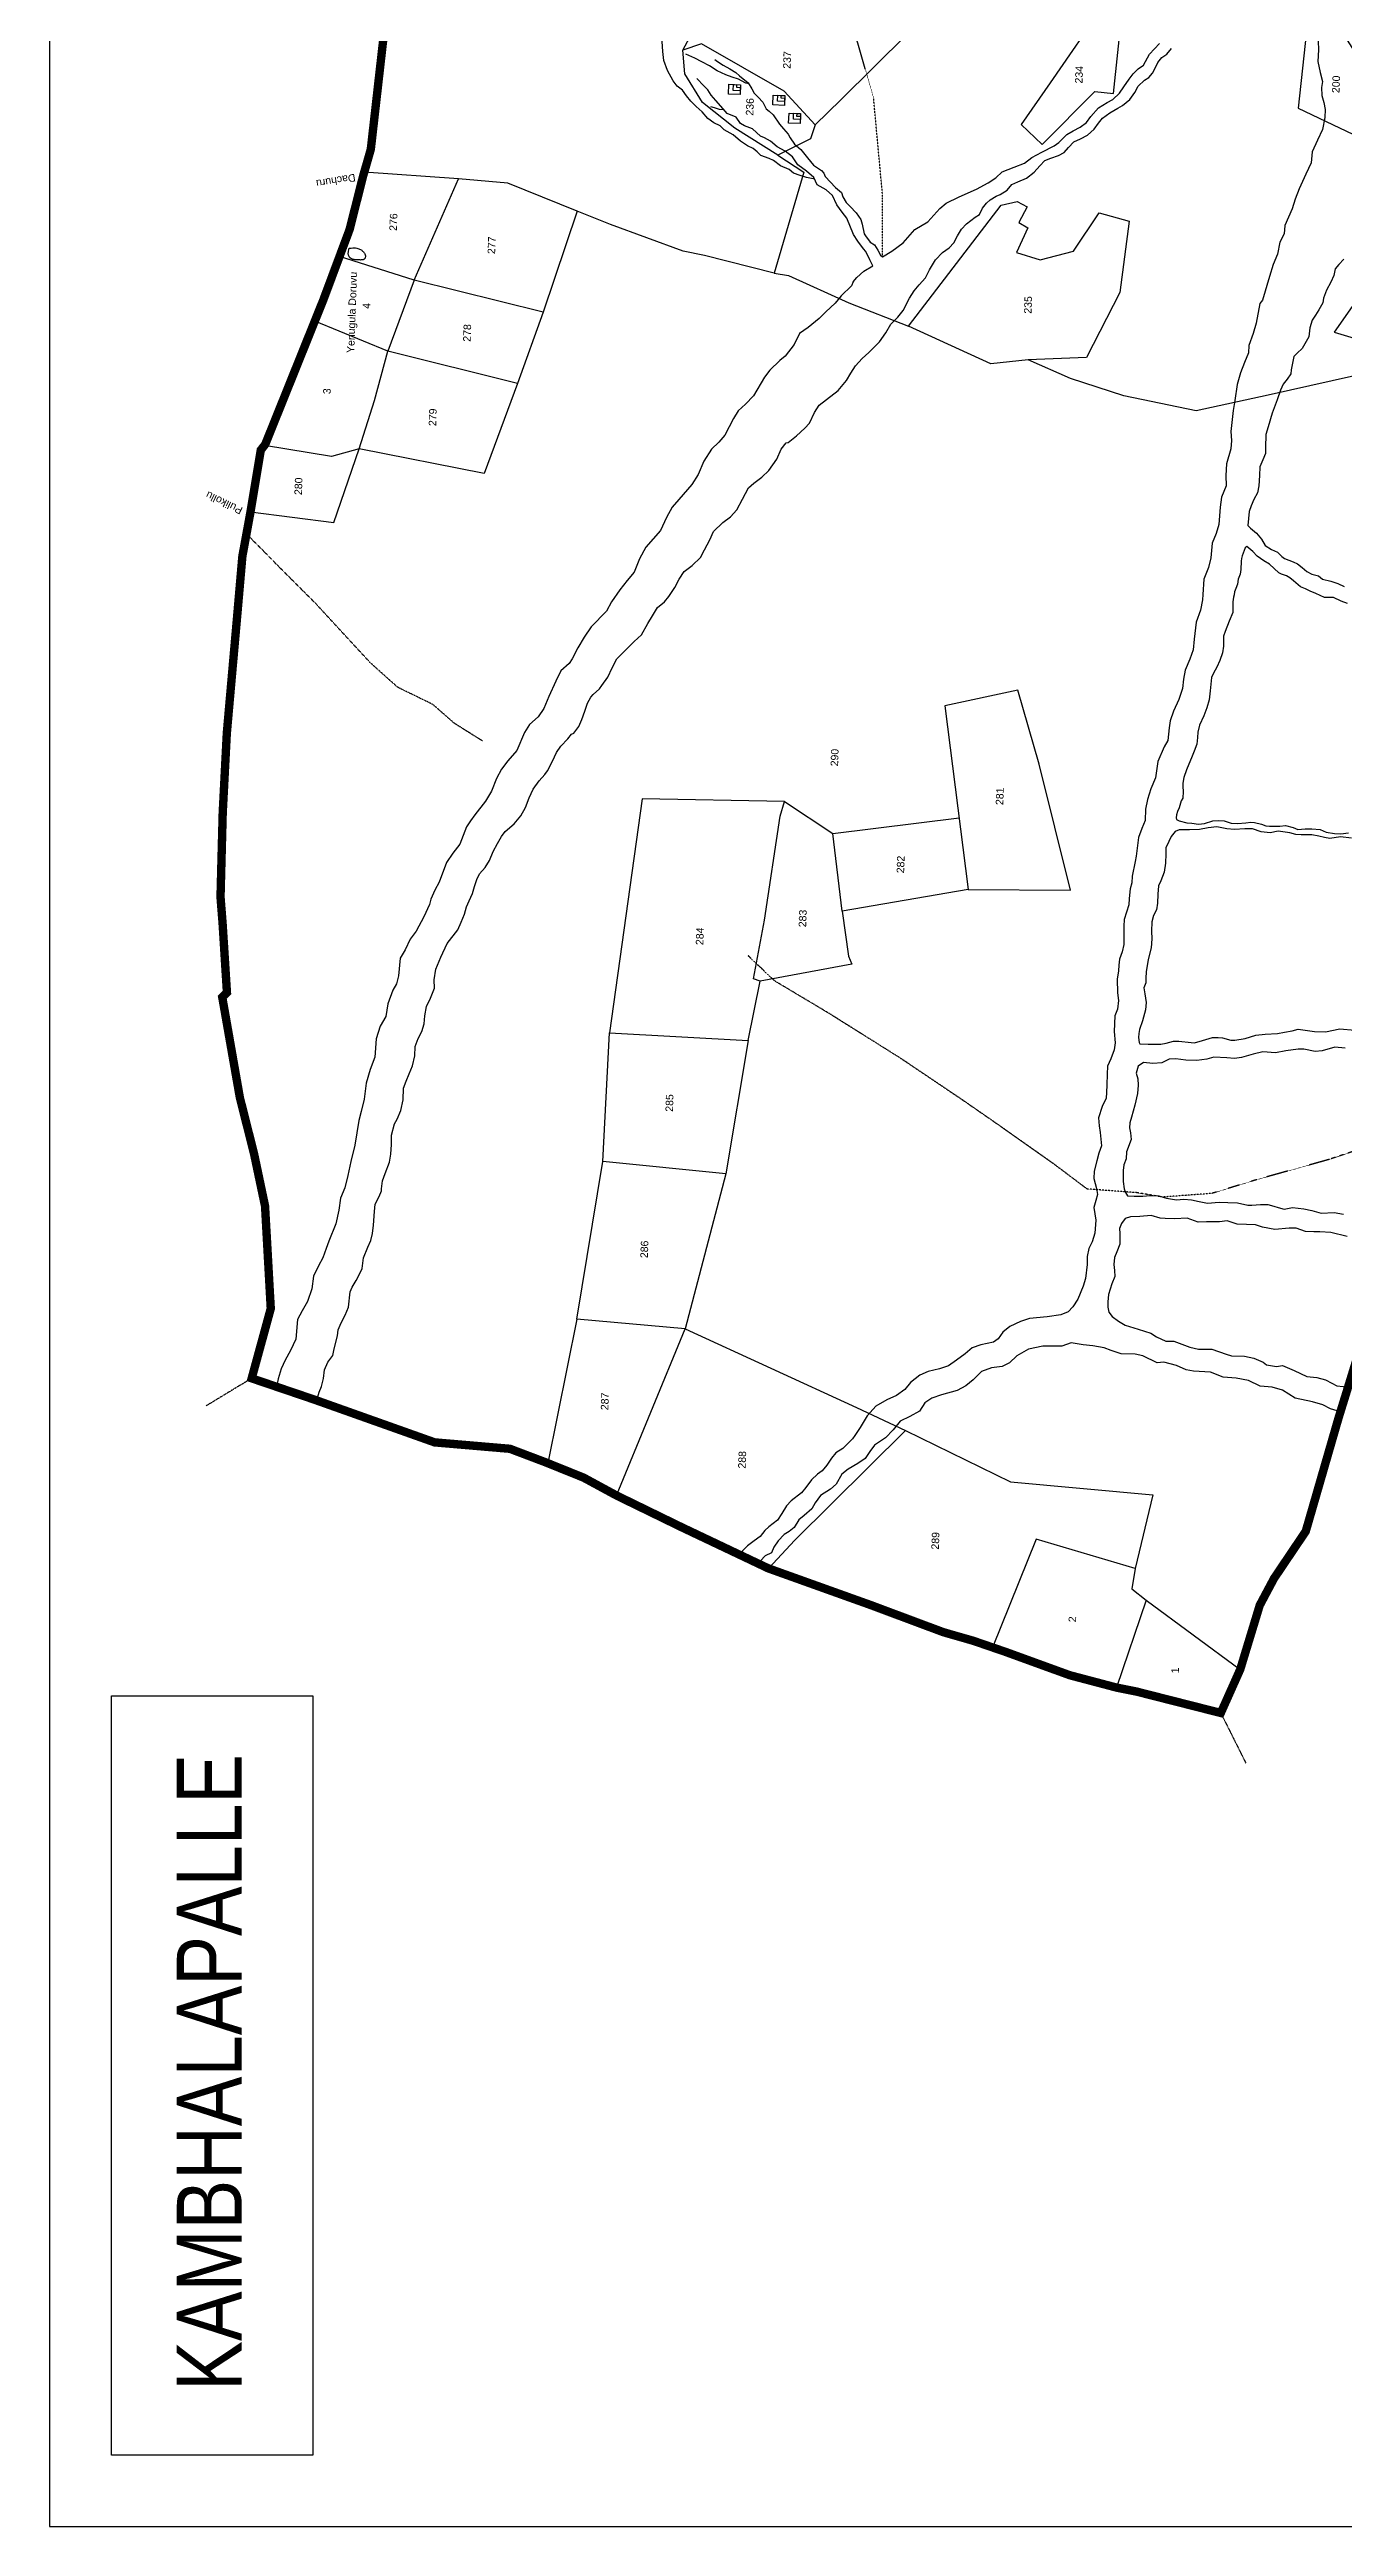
# Model space of a CAD drawing. Header units: inches. Extents: x 342704 to 348847, y 1587316 to 1596013.
# Drawn here: x 342704 to 344942, y 1587316 to 1591597 of the extents above; entities that cross this region are included whole.
import ezdxf

# ---------------------------------------------------------------- set-up
doc = ezdxf.new("R2010")
doc.units = ezdxf.units.IN
doc.header["$MEASUREMENT"] = 0
for name, pattern in [('ACAD_ISO03W100', [30, 12, -18]), ('ACAD_ISO07W100', [3, 0, -3]), ('BORDER', [1.75, 0.5, -0.25, 0.5, -0.25, 0, -0.25])]:
    doc.linetypes.add(name, pattern=pattern)
for name, color, linetype in [('C LINE COO', 6, 'Continuous'), ('NALA', 4, 'Continuous'), ('SQUAREWELL', 5, 'Continuous'), ('SURVEY_BND', 7, 'Continuous'), ('SURVEY_NO', 7, 'Continuous'), ('TITLEBLOCK', 7, 'Continuous'), ('WATER_BODY', 4, 'Continuous')]:
    doc.layers.add(name, color=color, linetype=linetype)
doc.layers.add('FOOTPATH', color=150, linetype='ACAD_ISO07W100', lineweight=30)
doc.layers.add('VILL_BOUNDARY', color=6, linetype='BORDER', lineweight=30)
doc.styles.add('ARIALN', font='ARIALN.TTF')
doc.styles.get("Standard").update_dxf_attribs({"font": 'arial.ttf'})

msp = doc.modelspace()

# ---------------------------------------------------------------- linework, layer by layer
at = {"layer": 'C LINE COO', "color": 0}
msp.add_lwpolyline([(348846.6, 1587316.4), (348846.6, 1596013.3), (342704, 1596013.3), (342704, 1587316.4), (348846.6, 1587316.4)], dxfattribs=at)
msp.add_lwpolyline([(342811.2, 1587439.5), (342811.2, 1588751.9), (343159.6, 1588751.9), (343159.6, 1587439.5)], close=True, dxfattribs=at)
at = {"layer": 'FOOTPATH', "ltscale": 0.002}
for points in [[(344144.6, 1591239.2), (344144.2, 1591349.8), (344129.1, 1591513.5), (344086.2, 1591663), (344072.8, 1591702.9), (344063.3, 1591730.3), (344014.2, 1591767.1), (343954.6, 1591769.9), (343957.3, 1591741.4), (343958.4, 1591685.4), (343966.7, 1591640.7), (344018.5, 1591714.6)], [(343452.5, 1590402.5), (343404.4, 1590432.6), (343367.1, 1590465.3), (343306.1, 1590495.1), (343258.9, 1590537.4), (343165.7, 1590638.3), (343044.6, 1590760.1)], [(345291.3, 1589849), (345281.5, 1589837.6), (345236.8, 1589810.3), (345208, 1589788.7), (345173.8, 1589769.9), (345107.4, 1589746), (345027.7, 1589716.2), (344917.5, 1589679.2), (344791.6, 1589644.1), (344713.9, 1589620.3), (344628.8, 1589614.1), (344583.7, 1589621.7), (344498.3, 1589628), (344439.8, 1589672), (344349.3, 1589735.8), (344282.6, 1589782), (344174.6, 1589854.7), (344050.7, 1589932.3), (343957.9, 1589987.7), (343912.1, 1590031.2)]]:
    msp.add_lwpolyline(points, dxfattribs=at)
at = {"layer": 'NALA'}
for points in [[(343163.9, 1589263.3), (343167.2, 1589267.1), (343170.4, 1589277.1), (343174.4, 1589286.8), (343177.6, 1589300.6), (343179.6, 1589315.5), (343185.3, 1589329), (343193.7, 1589340.1), (343196.2, 1589351.8), (343202, 1589374.1), (343203.1, 1589384.4), (343208.3, 1589396.9), (343215, 1589409.8), (343220.8, 1589423.8), (343224.1, 1589450.2), (343227.6, 1589458.4), (343234.2, 1589469.8), (343239.4, 1589479.6), (343244.6, 1589490.9), (343246.7, 1589509.3), (343254.3, 1589527.6), (343259.8, 1589539.1), (343262.8, 1589551), (343264.2, 1589565.3), (343265.9, 1589589), (343267.1, 1589601.7), (343274.2, 1589614.9), (343278.3, 1589625.1), (343278.1, 1589628.2), (343279.7, 1589641.9), (343284.3, 1589654.8), (343291.9, 1589674.3), (343294.1, 1589688.4), (343295.6, 1589705.1), (343295.4, 1589721.3), (343300.5, 1589740.9), (343304.9, 1589748.8), (343311.4, 1589763.6), (343315.4, 1589782.3), (343316, 1589802.3), (343320.5, 1589814.4), (343326.1, 1589827.1), (343331.6, 1589841.1), (343335.6, 1589858.1), (343336.2, 1589874.5), (343341.3, 1589888.2), (343347.6, 1589900.1), (343351.7, 1589913.2), (343353.3, 1589927.2), (343355.8, 1589943.5), (343362.6, 1589957.6), (343369.5, 1589975), (343369.4, 1589989.5), (343371.8, 1590008.1), (343380.5, 1590028.9), (343391.5, 1590052.2), (343410.2, 1590075.7), (343416, 1590089.2), (343421.8, 1590103.2), (343425.1, 1590115.5), (343429.7, 1590126.1), (343435.2, 1590138.9), (343439.2, 1590151), (343443, 1590163.1), (343447.5, 1590172.6), (343457.3, 1590183.9), (343465, 1590195.5), (343471.3, 1590211.2), (343478.9, 1590224.9), (343485.8, 1590237), (343492.1, 1590245.8), (343507.8, 1590259.2), (343518.8, 1590272.9), (343527.1, 1590287.4), (343533.7, 1590304.2), (343540.1, 1590319), (343550.5, 1590333.6), (343560.7, 1590344.6), (343565.3, 1590351), (343573.6, 1590367.6), (343581, 1590382.7), (343588.3, 1590393.3), (343600.1, 1590405.8), (343606.9, 1590414.2), (343610.6, 1590416.1), (343619.2, 1590427.6), (343624.5, 1590439.4), (343630, 1590453.8), (343634.2, 1590467.6), (343639.9, 1590478.2), (343643.9, 1590482.6), (343655.2, 1590492.4), (343659.2, 1590498.1), (343669.5, 1590512.8), (343677.2, 1590528.6), (343685.1, 1590544.1), (343695.3, 1590554.9), (343705.2, 1590564.5), (343715, 1590574.3), (343727.5, 1590585.7), (343738.5, 1590605.2), (343746.6, 1590618.5), (343755.5, 1590633.1), (343767.7, 1590642.8), (343775.2, 1590652.1), (343785.2, 1590667.9), (343792.6, 1590681.9), (343801.6, 1590695.2), (343815.4, 1590705.6), (343829.5, 1590719.6), (343836.4, 1590732.5), (343845.8, 1590749.9), (343852.4, 1590764.2), (343868.1, 1590780.1), (343881.9, 1590789.6), (343892.3, 1590802.1), (343902.2, 1590820.1), (343912.7, 1590840), (343922.1, 1590847.9), (343936.1, 1590858.3), (343947.7, 1590870), (343961.7, 1590889.3), (343969, 1590906.5), (343978.1, 1590917.8), (343981.4, 1590918.3), (343995.6, 1590929.7), (344010, 1590942.9), (344018.3, 1590951.9), (344027.1, 1590970.1), (344035.1, 1590983), (344047.6, 1590992.4), (344067.9, 1591008.2), (344082.5, 1591025.6), (344089.8, 1591037.8), (344097.8, 1591050.6), (344109.6, 1591063.5), (344121.1, 1591073.8), (344139.5, 1591092.3), (344150.2, 1591107.6), (344158.9, 1591122.5), (344170.8, 1591134.6), (344180.3, 1591146.3), (344191.4, 1591167.5), (344199.4, 1591180.4), (344208, 1591190.6), (344219.1, 1591202.7), (344225.9, 1591216.4), (344236.2, 1591233.7), (344248.5, 1591246.4), (344259.6, 1591254.4), (344267.7, 1591263.1), (344274.4, 1591275.2), (344281, 1591287.2), (344290, 1591296.2), (344305, 1591307.6), (344312, 1591312.4), (344317.4, 1591323.2), (344324.3, 1591331.7), (344330.8, 1591337.4), (344340.9, 1591344.1), (344348, 1591346.7), (344359.9, 1591354.4), (344367.9, 1591364), (344378.7, 1591368.9), (344393.6, 1591375.2), (344406.5, 1591385.3), (344416.5, 1591396.5), (344425.4, 1591405.6), (344435.5, 1591409.5), (344448.6, 1591414.3), (344458.4, 1591419.6), (344466.4, 1591428.3), (344475.5, 1591437.7), (344486.7, 1591443.2), (344498.9, 1591449.3), (344510.6, 1591459.7), (344517.8, 1591470.4), (344525.1, 1591479), (344537.9, 1591488.2), (344551.5, 1591495.8), (344559.8, 1591500.8), (344572.1, 1591510.9), (344580.9, 1591522.9), (344586.8, 1591534.1), (344597.6, 1591544.3), (344605, 1591549), (344611.4, 1591556.5), (344616.3, 1591565.3), (344620.9, 1591575.2), (344627.3, 1591583.6), (344636, 1591589.2), (344644.4, 1591599.3)], [(344027.2, 1591373.2), (344013, 1591376.1), (344002.1, 1591379.7), (343990.5, 1591383.8), (343982.8, 1591390.2), (343968.3, 1591396.5), (343955.9, 1591405.7), (343948.5, 1591409.2), (343933.9, 1591414.4), (343928, 1591420.4), (343921, 1591426.1), (343911.3, 1591430.7), (343899, 1591439.2), (343886.3, 1591450), (343870.8, 1591458.7), (343863.8, 1591465.3), (343853, 1591470.5), (343842.3, 1591478), (343832.4, 1591489.8), (343822.2, 1591498.7), (343812.9, 1591508.2), (343805.6, 1591517.2), (343798.4, 1591527.3), (343789.3, 1591534.2), (343782.7, 1591543.1), (343772.5, 1591561.1), (343766.6, 1591578.2), (343764.8, 1591593.8), (343762.6, 1591620)], [(343913.1, 1591538.1), (343908.2, 1591539), (343900.4, 1591543.4), (343895.4, 1591546.3), (343884.5, 1591549.6), (343873.7, 1591553.5), (343858.6, 1591560.6), (343845.3, 1591569.4), (343832.2, 1591576.2), (343819.7, 1591582.6), (343804.1, 1591589.4)], [(343854.7, 1591580), (343859.1, 1591576.7), (343869.2, 1591570.6), (343880.3, 1591564.3), (343891.1, 1591557.8), (343897.3, 1591551.8), (343912, 1591539.8), (343918.7, 1591529.7), (343922.7, 1591522), (343929.4, 1591515.3), (343937.7, 1591506.4), (343943.4, 1591494.9), (343948.7, 1591490.8), (343955.3, 1591484.8), (343966.5, 1591468.3), (343973.2, 1591460.1), (343981.6, 1591451.1), (343985, 1591444.6), (343992.5, 1591434.1), (344003.1, 1591424.4), (344014.6, 1591410), (344025.4, 1591397.3), (344038.8, 1591388.6), (344043, 1591384), (344045.1, 1591378.1), (344063, 1591358.8), (344073.4, 1591350.4), (344076.1, 1591342.8), (344081.7, 1591332.9), (344088.6, 1591326), (344099.2, 1591315.4), (344107.3, 1591303.4), (344109.2, 1591295.5), (344113, 1591279), (344115.1, 1591275.7), (344123.3, 1591264.6), (344130.5, 1591259.6), (344136.5, 1591250.8), (344141.2, 1591242.1), (344144.6, 1591239.2), (344160.9, 1591249.1), (344180.2, 1591263.4), (344200.5, 1591286.1), (344222.7, 1591299.4), (344243.7, 1591322.8), (344254.4, 1591331.7), (344276.8, 1591342.9), (344306.9, 1591356), (344327, 1591367), (344340.3, 1591375.4), (344351.3, 1591385.9), (344372.1, 1591393.9), (344390, 1591401.3), (344402.9, 1591411.1), (344420, 1591420.3), (344441.2, 1591431), (344449.4, 1591436.8), (344463.4, 1591450.6), (344474.2, 1591457), (344486.4, 1591463), (344497.3, 1591471.5), (344505, 1591481.7), (344518.1, 1591496.9), (344533, 1591506.1), (344542.8, 1591510.8), (344554.6, 1591521.9), (344561.8, 1591532.7), (344571.1, 1591546.3), (344578.2, 1591555.6), (344586.7, 1591563.8), (344595.6, 1591570.3), (344606.2, 1591589.6), (344623.5, 1591607.7)], [(344897.7, 1591611.6), (344898.7, 1591596.8), (344897.1, 1591576.6), (344901.3, 1591558), (344905.3, 1591542.3), (344903.9, 1591531.8), (344904.5, 1591518.2), (344907.6, 1591505.8), (344909.9, 1591493.6), (344909.6, 1591479.7), (344905.3, 1591459.3), (344896.9, 1591440.9), (344887.6, 1591420.5), (344886, 1591401.6), (344876.8, 1591381.9), (344865.2, 1591356.5), (344858, 1591338.8), (344853, 1591321.9), (344840.2, 1591293.5), (344839, 1591279), (344831.7, 1591264.6), (344827.5, 1591243.8), (344819.8, 1591225.8), (344814, 1591205.4), (344801.9, 1591164.2), (344797.3, 1591158.2), (344790.7, 1591124.5), (344785.6, 1591106.5), (344778.1, 1591085.8), (344777.7, 1591073.1), (344770.5, 1591056.6), (344763.8, 1591038.8), (344757.7, 1591018.6), (344753.6, 1590991), (344751, 1590973.6), (344747, 1590937.1), (344748.2, 1590921.7), (344746.9, 1590907.1), (344739.2, 1590881.3), (344738.2, 1590861.2), (344738.8, 1590843.4), (344730.6, 1590823.7), (344728.3, 1590806.3), (344726.2, 1590776.3), (344721.3, 1590760.9), (344714.8, 1590744.1), (344712.2, 1590718.9), (344708.5, 1590702.4), (344700, 1590682), (344698.6, 1590655.5), (344697.7, 1590646.3), (344694.4, 1590628.4), (344686.9, 1590607.7), (344683.7, 1590578.3), (344681.5, 1590559.7), (344675.9, 1590543.8), (344667.8, 1590524.7), (344664.8, 1590509.3), (344663.5, 1590493.2), (344656.8, 1590473.8), (344647.8, 1590453.6), (344642.1, 1590437.3), (344640.5, 1590424.9), (344637.7, 1590402.9), (344631.8, 1590392.4), (344620.9, 1590366.7), (344616.4, 1590338.8), (344608.7, 1590319.6), (344602.7, 1590301.3), (344599.2, 1590284.6), (344598.5, 1590265.2), (344593.2, 1590251), (344587, 1590235.4), (344583.2, 1590203), (344581.4, 1590194), (344576.3, 1590168.6), (344575.9, 1590157.4), (344572.7, 1590147.1), (344571.3, 1590130), (344570.5, 1590119.4), (344566.4, 1590106.6), (344562.7, 1590093.6), (344562.1, 1590082.4), (344562, 1590050.8), (344558.8, 1590038.2), (344554.2, 1590025.2), (344553.4, 1590014.6), (344552.8, 1590005.3), (344550.1, 1589990.6), (344551, 1589967.2), (344552.7, 1589953.7), (344550.7, 1589938.7), (344546.2, 1589927.4), (344544.9, 1589900.3), (344546.9, 1589880.5), (344545, 1589868.7), (344539.4, 1589853), (344533.5, 1589840.1), (344532.8, 1589826.5), (344532.2, 1589808.2), (344531.9, 1589794.9), (344531.1, 1589784.9), (344524.3, 1589770.8), (344518.2, 1589751), (344519.2, 1589737.4), (344520.8, 1589725.9), (344523.3, 1589702.7), (344518.4, 1589690), (344515, 1589676.5), (344510.3, 1589659.1), (344509.8, 1589646.2), (344514.8, 1589629), (344516.2, 1589618.7), (344513.4, 1589608.1), (344510.2, 1589595.8), (344513.6, 1589574), (344511.4, 1589551.5), (344507.2, 1589536.5), (344501.4, 1589525), (344498.5, 1589511.5), (344498.7, 1589497.4), (344495.7, 1589473.6), (344491.3, 1589460.3), (344482.5, 1589437.5), (344473.8, 1589424.4), (344465.4, 1589416), (344452.6, 1589410.8), (344429.5, 1589407.2), (344398.5, 1589404.4), (344383, 1589398.9), (344364.7, 1589390.1), (344352.7, 1589380.7), (344344.3, 1589369.1), (344336.3, 1589363.3), (344314.3, 1589358.9), (344299.7, 1589353.4), (344287.2, 1589343.1), (344272.5, 1589331.9), (344258.9, 1589322.6), (344243.3, 1589317.1), (344223.7, 1589312.7), (344208.9, 1589306.4), (344193.1, 1589293.3), (344183, 1589281.7), (344168.8, 1589271.2), (344151.7, 1589263.6), (344132.9, 1589252.5), (344118.2, 1589235.8), (344105.8, 1589215.8), (344096.5, 1589201.7), (344092.7, 1589196.5), (344075.7, 1589179.5), (344063.7, 1589171.9), (344056.1, 1589162.7), (344048.2, 1589150.8), (344040.3, 1589140.8), (344031.8, 1589135.3), (344021.7, 1589125.4), (344012, 1589112.1), (344004.6, 1589103.1), (343986.8, 1589088.9), (343978.2, 1589080.2), (343970.4, 1589067), (343963, 1589055.6), (343947.7, 1589044.2), (343940.9, 1589037.7), (343932.8, 1589027.2), (343922.7, 1589020), (343911, 1589011.2), (343902.2, 1589002.7), (343897.7, 1588995.7)], [(344093.8, 1591196.2), (344099.9, 1591203.6), (344112.1, 1591214.5), (344127.9, 1591223.4), (344122.5, 1591234.2), (344115.7, 1591248.1), (344111.6, 1591253), (344101.6, 1591266), (344094.1, 1591277.5), (344083, 1591305.8), (344074.9, 1591316.4), (344065.4, 1591328.9), (344058.3, 1591344.9), (344046.8, 1591355.1), (344031.3, 1591363.8), (344026, 1591376.1), (344013.1, 1591387.4), (343997.8, 1591398.2), (343988.7, 1591411.9), (343976.2, 1591421.6), (343962.5, 1591429.5), (343950.6, 1591438.9), (343940.2, 1591445), (343933.4, 1591447.5), (343919.9, 1591460.4), (343906.1, 1591465.5), (343898.7, 1591469.8), (343891.4, 1591480.3), (343875.9, 1591486.9), (343868.8, 1591494.7), (343856, 1591509.1), (343848, 1591518.8), (343842.4, 1591527.5), (343835.6, 1591534.6), (343823.4, 1591547.6)], [(343870.4, 1591493), (343862.4, 1591493.5), (343854, 1591496.4), (343847.4, 1591498.2)], [(344942.4, 1591235.3), (344933.6, 1591225.8), (344927.3, 1591218.6), (344925, 1591206.8), (344919.6, 1591195.4), (344912.1, 1591181.5), (344907, 1591167.5), (344906, 1591159.7), (344899.2, 1591147.8), (344893.1, 1591138.5), (344887.3, 1591129.7), (344883.7, 1591116.6), (344881.5, 1591100.8), (344877.2, 1591092.8), (344870.4, 1591080.9), (344861.3, 1591072.9), (344855.6, 1591067.1), (344851.2, 1591043.7), (344850.4, 1591037), (344844.5, 1591027.7), (344837.3, 1591019.1), (344832.5, 1591008.9), (344827.1, 1590991.8), (344818.2, 1590969), (344811.2, 1590945.1), (344807.2, 1590931.8), (344806.6, 1590909.4), (344806.6, 1590899.3), (344802, 1590888.4), (344796.9, 1590876.1), (344796.5, 1590861.3), (344795.5, 1590843.5), (344792.8, 1590831.1), (344786.8, 1590819.8), (344782.1, 1590809), (344778.3, 1590798.9), (344777.5, 1590786.8), (344776.5, 1590774.5), (344780.6, 1590770.4), (344791.4, 1590761.4), (344800, 1590751), (344806.3, 1590740.4), (344817.1, 1590733.3), (344827.7, 1590728.7), (344834.8, 1590721.3), (344839.8, 1590717.5), (344854.7, 1590711.8), (344862.1, 1590708.5), (344870.2, 1590702.2), (344878.1, 1590695.3), (344887.2, 1590690.9), (344898.2, 1590687.8), (344905.3, 1590681.9), (344919.7, 1590678.6), (344931.9, 1590674.8), (344942.8, 1590669.3)], [(344093.8, 1591196.2), (344090.6, 1591189.1), (344073.2, 1591171.9), (344062.8, 1591159.3), (344046.5, 1591143.8), (344034.9, 1591132.4), (344016, 1591117), (344000.9, 1591106.8), (343991.8, 1591087.7), (343976.1, 1591067.5), (343966.8, 1591060.1), (343949.5, 1591043), (343940.3, 1591030.9), (343921.3, 1590998.9), (343907.8, 1590984.7), (343895, 1590972.7), (343886.8, 1590960), (343872.1, 1590930.7), (343861.6, 1590919), (343848.5, 1590906.7), (343835.4, 1590885.8), (343825.7, 1590862.9), (343815, 1590845.5), (343792.4, 1590819.9), (343780.9, 1590806.5), (343771.2, 1590788.8), (343760.4, 1590766.1), (343735.4, 1590737.4), (343724, 1590717.4), (343714.8, 1590694.2), (343703, 1590679.9), (343690.3, 1590663.6), (343675.9, 1590642.7), (343667.3, 1590626.9), (343640.7, 1590599.6), (343628.4, 1590582), (343617.7, 1590563.6), (343607.6, 1590544.5), (343602.7, 1590536.4), (343588.2, 1590523.8), (343579.5, 1590506), (343567.5, 1590479), (343559.1, 1590458.5), (343549.2, 1590444.1), (343534, 1590430.9), (343525.5, 1590416.8), (343512.2, 1590386), (343496.8, 1590367.8), (343485.6, 1590353.5), (343477, 1590337.7), (343468.2, 1590315.9), (343458.2, 1590298.5), (343439.3, 1590274.7), (343431.9, 1590264.3), (343425.2, 1590253.8), (343413.3, 1590224.2), (343401.3, 1590208.6), (343390.4, 1590192.2), (343378.1, 1590158.2), (343370.3, 1590144.7), (343363.4, 1590128.9), (343361.1, 1590119.9), (343351.3, 1590098.5), (343338, 1590073.9), (343327.8, 1590059.8), (343318.8, 1590041.4), (343310.6, 1590026.9), (343307.3, 1589996.3), (343304, 1589982.7), (343297.9, 1589971.9), (343288.9, 1589948.2), (343285.8, 1589926.4), (343275.5, 1589909.6), (343268.9, 1589887.7), (343266.3, 1589856), (343258.7, 1589834.6), (343251.5, 1589811.1), (343248.4, 1589783.5), (343243.2, 1589762.2), (343239.1, 1589746.6), (343231.8, 1589703.8), (343224.8, 1589675.5), (343219.9, 1589651.2), (343214.5, 1589629.9), (343207, 1589611.9), (343204.2, 1589591.5), (343198.9, 1589567.9), (343187.2, 1589538.1), (343182.3, 1589525.1), (343176.6, 1589509.3), (343169, 1589495.3), (343160.6, 1589477.2), (343157.5, 1589455.7), (343150.1, 1589433.4), (343140.9, 1589417.2), (343132.6, 1589402.2), (343130.1, 1589368.5), (343120.5, 1589348.9), (343111.7, 1589332), (343104.6, 1589317.2), (343102.7, 1589311.2), (343099.3, 1589300), (343096.5, 1589286.2)], [(344948.7, 1590640.1), (344937.8, 1590644.1), (344924.6, 1590650.2), (344909.1, 1590650.6), (344894.1, 1590657), (344884.3, 1590661.3), (344876.2, 1590665.3), (344867.2, 1590668.9), (344855.1, 1590679.4), (344848.8, 1590684.4), (344843, 1590687.5), (344834.5, 1590690.6), (344829.7, 1590692.9), (344813.5, 1590708.2), (344804.1, 1590713.8), (344792.3, 1590722), (344784.9, 1590729.7), (344774.5, 1590738.3), (344771.9, 1590736.4), (344769.8, 1590731.8), (344768, 1590726.9), (344766.2, 1590722.6), (344765.2, 1590717.9), (344764.8, 1590713.1), (344764, 1590698.6), (344762.8, 1590690.6), (344759.4, 1590682.2), (344758.6, 1590673.5), (344755.5, 1590665.8), (344753, 1590660.1), (344752.8, 1590655), (344751.3, 1590650.8), (344750.4, 1590643), (344750.1, 1590633.4), (344750.2, 1590624.7), (344744, 1590609.5), (344737.3, 1590591.6), (344734.4, 1590583.7), (344734.1, 1590566.2), (344732.4, 1590554.8), (344728.1, 1590541.5), (344722.6, 1590530.1), (344716.7, 1590519.3), (344713.7, 1590511.8), (344711, 1590489), (344709.6, 1590473.5), (344705.3, 1590459.8), (344700.2, 1590445.9), (344692.6, 1590429.4), (344690, 1590417.4), (344689.4, 1590408.3), (344688.3, 1590396.7), (344683.3, 1590385), (344679.8, 1590376), (344670.3, 1590352.4), (344665.6, 1590339.1), (344663.8, 1590329.7), (344663.6, 1590323.6), (344664.6, 1590314.9), (344663.8, 1590303.4), (344661.1, 1590298.7), (344657.3, 1590286.6), (344654.8, 1590280.4), (344652.9, 1590274.6), (344652.5, 1590269.5), (344652.7, 1590266.4), (344657.4, 1590264.2), (344670.7, 1590260.7), (344679.5, 1590260.1), (344690.7, 1590258.4), (344701.3, 1590259.5), (344715.6, 1590264.4), (344725.9, 1590264.9), (344735.2, 1590264.5), (344747.4, 1590260.1), (344758.2, 1590260), (344772.7, 1590261), (344781.2, 1590262.1), (344788, 1590261.4), (344799.7, 1590258.3), (344807.5, 1590255.5), (344813.6, 1590255.4), (344831.9, 1590255.4), (344841.2, 1590256.2), (344854.4, 1590252.9), (344863, 1590249.6), (344875.3, 1590250.5), (344886.7, 1590250.8), (344901.2, 1590249.3), (344911.5, 1590245), (344926.1, 1590242.6), (344936.9, 1590241.6), (344950.2, 1590243.4)], [(344955.7, 1590234.6), (344936.4, 1590236.9), (344918.2, 1590233.7), (344908.6, 1590235.6), (344899.2, 1590238), (344887.1, 1590240), (344868.5, 1590240.4), (344859.4, 1590240.6), (344848.8, 1590243.4), (344829, 1590246.4), (344815.1, 1590243.4), (344799.1, 1590245.6), (344784.5, 1590250.8), (344771.3, 1590250.6), (344753.4, 1590249.5), (344739.9, 1590250.5), (344722.8, 1590254.2), (344707.7, 1590252.1), (344692.9, 1590249.3), (344675.4, 1590248.9), (344657.6, 1590248.5), (344650.7, 1590246.1), (344643.6, 1590237.3), (344639.4, 1590228.4), (344634.6, 1590217.6), (344634.5, 1590207.1), (344633.9, 1590191), (344631.8, 1590175.9), (344625.7, 1590160.4), (344621.8, 1590151.9), (344620.5, 1590137.8), (344620.1, 1590121.9), (344618.3, 1590110.7), (344613.4, 1590100.5), (344610.1, 1590089.5), (344609.5, 1590073.9), (344610.3, 1590060.2), (344609.2, 1590045.1), (344603.9, 1590024.9), (344600.5, 1590003.4), (344600, 1589992.3), (344599.6, 1589984.1), (344596.2, 1589975.9), (344598.2, 1589965.5), (344600.4, 1589950.5), (344599.5, 1589937.6), (344594, 1589918.9), (344588.7, 1589903.7), (344587.5, 1589896.7), (344587.2, 1589890), (344588.6, 1589881.4), (344589.6, 1589878.9), (344603.7, 1589878.2), (344626.1, 1589878.2), (344635.2, 1589880.1), (344647.7, 1589883.7), (344657.1, 1589883.3), (344678.3, 1589881.3), (344684.3, 1589880.6), (344698, 1589884.9), (344715, 1589889.9), (344725.2, 1589890.1), (344732.4, 1589889.2), (344747, 1589885.5), (344753.7, 1589885.1), (344771.9, 1589888.2), (344790, 1589894.1), (344806, 1589895.7), (344827.7, 1589896.5), (344839.8, 1589899.1), (344852.8, 1589901.2), (344863.1, 1589904.2), (344891.6, 1589900.4), (344910.7, 1589899.8), (344935.5, 1589905.1), (344961.1, 1589902.8)], [(344944.4, 1589871.2), (344926.8, 1589873), (344904.9, 1589866.7), (344892.9, 1589865.4), (344873, 1589869.5), (344863.1, 1589869.7), (344842, 1589867), (344824, 1589863.1), (344802.1, 1589864.9), (344785.5, 1589861), (344765.3, 1589855.5), (344753, 1589853.5), (344740.2, 1589855), (344717.2, 1589856.1), (344705.1, 1589852.7), (344688, 1589850.2), (344669.2, 1589850.7), (344651.6, 1589853.1), (344640, 1589852.2), (344627.8, 1589846.3), (344612.1, 1589844.9), (344596, 1589846.5), (344586.7, 1589840.5), (344583.2, 1589828.5), (344586, 1589818.5), (344586.9, 1589807.4), (344585.4, 1589792.9), (344580.9, 1589772.7), (344575.2, 1589752.1), (344572.1, 1589742.5), (344571.8, 1589733.7), (344573.2, 1589725.1), (344574.4, 1589713.8), (344566.7, 1589692), (344565.6, 1589679.9), (344561.7, 1589669.5), (344560.9, 1589660.1), (344560.6, 1589641.2), (344562.3, 1589628.4), (344564.5, 1589622.1), (344567.9, 1589616.1), (344579.9, 1589615.6), (344594.8, 1589615.4), (344607.6, 1589616.6), (344622.2, 1589616), (344635.4, 1589612.1), (344652.8, 1589609.4), (344665.5, 1589610.2), (344679.1, 1589609.3), (344691.9, 1589606.5), (344706.5, 1589603.5), (344726.7, 1589605.4), (344741.6, 1589604.9), (344758.2, 1589604.1), (344776.2, 1589599.8), (344783.2, 1589600.1), (344798.2, 1589601.3), (344810.7, 1589601.1), (344821.2, 1589598.6), (344828.9, 1589596.3), (344838.9, 1589593.3), (344853.5, 1589596.2), (344873.2, 1589593.8), (344887.1, 1589590.9), (344903.2, 1589586.5), (344925.4, 1589587.3), (344941.9, 1589584.4)], [(344948.3, 1589545.7), (344919.9, 1589553.1), (344901, 1589554.1), (344890.6, 1589554.1), (344876, 1589554.6), (344859.9, 1589560.2), (344847.5, 1589560.2), (344823.1, 1589558.2), (344801.9, 1589562.1), (344789.6, 1589566.2), (344774.1, 1589566.8), (344758.1, 1589567.3), (344740.8, 1589573.1), (344727.1, 1589571.4), (344704.6, 1589571.3), (344690.5, 1589570.9), (344671.2, 1589577.5), (344650.2, 1589576.5), (344633.1, 1589577.1), (344624.8, 1589577.4), (344608.9, 1589582.5), (344589.5, 1589580.4), (344573.6, 1589579.8), (344564.3, 1589577.2), (344557.9, 1589568.5), (344554.3, 1589559.5), (344555.2, 1589551.1), (344555.2, 1589532.9), (344549.7, 1589519.6), (344545.8, 1589509.5), (344544.6, 1589497.4), (344545.7, 1589486.9), (344546.4, 1589476.6), (344541.3, 1589464.1), (344535.6, 1589445.9), (344534.3, 1589433), (344534, 1589423.6), (344536.1, 1589415), (344541.7, 1589407.7), (344552.4, 1589399.7), (344564.4, 1589392.7), (344586.9, 1589385.8), (344608.5, 1589378.7), (344618.3, 1589372.3), (344634.4, 1589365.3), (344648.2, 1589364.8), (344662.4, 1589360), (344675.7, 1589354.6), (344691, 1589351), (344714.1, 1589351.2), (344738.7, 1589342.7), (344748.3, 1589339.9), (344770.4, 1589339.3), (344786.9, 1589335.9), (344802.8, 1589328.9), (344808.7, 1589324.4), (344825.9, 1589321.5), (344836, 1589323.1), (344856.5, 1589314.5), (344878.5, 1589304.2), (344895.8, 1589302), (344910.3, 1589298.4), (344921.7, 1589292.6), (344930.1, 1589287.6), (344941, 1589286.9), (344949.2, 1589284.6)], [(344936.4, 1589242.9), (344919.3, 1589248.3), (344905.7, 1589254.7), (344888, 1589260.1), (344858.1, 1589266.5), (344836.3, 1589280.3), (344818.6, 1589285.7), (344797.5, 1589287.3), (344777.6, 1589297.3), (344756.2, 1589301.3), (344733.5, 1589302.6), (344711.8, 1589311.3), (344682.3, 1589313.3), (344669.9, 1589315.4), (344653.1, 1589323), (344630.8, 1589328.7), (344619.5, 1589327.8), (344594.9, 1589339.5), (344581.4, 1589342.4), (344557, 1589343), (344539.9, 1589349), (344528, 1589353.6), (344508, 1589356.9), (344491.4, 1589358.6), (344471, 1589362.3), (344454.6, 1589356.6), (344421.6, 1589356.1), (344397.2, 1589351.3), (344376.7, 1589339.9), (344364.4, 1589327.8), (344351.2, 1589321.5), (344333.2, 1589318.7), (344315.9, 1589312.6), (344301.1, 1589298.2), (344288.4, 1589287.8), (344273.7, 1589279.9), (344246.6, 1589272), (344229.8, 1589266.7), (344217.8, 1589258.4), (344208.5, 1589244.3), (344191.5, 1589234.7), (344174.8, 1589226.9), (344163, 1589211.7), (344149.5, 1589197.7), (344130.6, 1589185.5), (344122.4, 1589174.1), (344114.6, 1589162), (344101.8, 1589153.8), (344085, 1589143.8), (344074.3, 1589134.9), (344064.4, 1589117.9), (344054.6, 1589109.4), (344037, 1589098.1), (344028.3, 1589085.6), (344022.1, 1589075), (344009.2, 1589064), (343999.6, 1589056.1), (343991.6, 1589043.2), (343983.1, 1589036.1), (343974.7, 1589031), (343964.3, 1589019.8), (343956.5, 1589008.7), (343952.3, 1588999.1), (343941.7, 1588994.2), (343933.6, 1588985.4), (343929.9, 1588980.5)]]:
    msp.add_lwpolyline(points, dxfattribs=at)
at = {"layer": 'SQUAREWELL'}
for points in [[(343878.3, 1591520.3), (343878.9, 1591537.3), (343898.9, 1591536.6), (343898.3, 1591519.5)], [(343886.4, 1591526.7), (343886.7, 1591537), (343898.9, 1591536.6), (343898.6, 1591526.2)], [(343892.6, 1591531.8), (343892.8, 1591536.8), (343898.9, 1591536.6), (343898.8, 1591531.5)], [(343955, 1591501.6), (343955.6, 1591518.7), (343975.7, 1591518), (343975.1, 1591500.9)], [(343963.1, 1591508.1), (343963.5, 1591518.4), (343975.7, 1591518), (343975.3, 1591507.6)], [(343969.3, 1591513.2), (343969.5, 1591518.2), (343975.7, 1591518), (343975.5, 1591512.9)], [(343982.2, 1591470.4), (343982.8, 1591487.5), (344002.9, 1591486.8), (344002.3, 1591469.7)], [(343990.3, 1591476.8), (343990.7, 1591487.2), (344002.9, 1591486.8), (344002.5, 1591476.4)], [(343996.5, 1591481.9), (343996.7, 1591487), (344002.9, 1591486.8), (344002.7, 1591481.7)]]:
    msp.add_lwpolyline(points, close=True, dxfattribs=at)
at = {"layer": 'SURVEY_BND'}
for points in [[(344187.6, 1591624.4), (344072.2, 1591510.6), (344028.3, 1591467.4), (343974.4, 1591525.3), (343831.4, 1591607.4), (343799.4, 1591596.5), (343839.2, 1591670.1), (343865, 1591756.7)], [(344880.5, 1591655.6), (344863.4, 1591495.8), (345006, 1591428.2), (345011.4, 1591513.7), (344884.1, 1591716.6)], [(344543.8, 1591521.6), (344559, 1591663.1), (344528.5, 1591675.7), (344434.5, 1591539.6), (344384.3, 1591468), (344420.8, 1591433.4), (344511.4, 1591525.1), (344543.8, 1591521.6)], [(344028.3, 1591467.4), (344019.7, 1591442.9), (343963.3, 1591415.1), (343889.1, 1591461.5), (343833, 1591506.1), (343802.7, 1591555.4), (343799.4, 1591596.5)], [(345006, 1591428.2), (345016.1, 1591368.8), (345052.1, 1591347), (345054.2, 1591292), (344925.3, 1591109), (345077.6, 1591063.2), (344994.4, 1591041.1), (344811.2, 1591000.3), (344686.9, 1590972.7), (344561.7, 1590999), (344469.4, 1591028.9), (344396.3, 1591061)], [(343963.3, 1591415.1), (344008.4, 1591385.7), (343956.9, 1591211.1), (343836.9, 1591241.7), (343800, 1591248.7), (343673.9, 1591295.3), (343616.2, 1591318.1), (343496.7, 1591366.4), (343411.2, 1591373.8), (343248.3, 1591385.5)], [(343616.2, 1591318.1), (343557.4, 1591143.7), (343334.8, 1591198.8), (343411.2, 1591373.8)], [(344189.2, 1591119.1), (344349.8, 1591328.4), (344377.6, 1591334.9), (344394.4, 1591325.3), (344380.4, 1591298.6), (344396.1, 1591289.1), (344376, 1591246.5), (344417.1, 1591234.2), (344474.6, 1591249), (344519.1, 1591315.3), (344571.2, 1591300.8), (344554.9, 1591177.5), (344497.3, 1591064.9), (344396.3, 1591061), (344331.8, 1591054.3), (344189.2, 1591119.1)], [(343334.8, 1591198.8), (343205.5, 1591239.6)], [(343956.9, 1591211.1), (343981.9, 1591206.7), (344086.1, 1591159.7), (344189.2, 1591119.1)], [(343334.8, 1591198.8), (343289, 1591076.3)], [(343557.4, 1591143.7), (343513.1, 1591020.1), (343289, 1591076.3), (343162.8, 1591128.2)], [(343513.1, 1591020.1), (343455.8, 1590864.9), (343239.6, 1590907), (343266.2, 1590990.8), (343289, 1591076.3)], [(343051.6, 1590798.5), (343195.6, 1590780.2), (343239.6, 1590907), (343191.4, 1590893.9), (343075.7, 1590913.3)], [(344469.7, 1590144.3), (344415.2, 1590362.4), (344378.7, 1590490.1), (344252.2, 1590463), (344292.5, 1590145.5), (344469.7, 1590144.3)], [(343975.3, 1590297.9), (343728.9, 1590302.6), (343672.3, 1589898.2), (343911.9, 1589884.8), (343932.9, 1589987.5)], [(344074.7, 1590108.4), (344085.8, 1590030.3), (344091.5, 1590016.5), (343932.9, 1589987.5), (343921.3, 1589991.1), (343940.2, 1590092.5), (343967.7, 1590272.4), (343975.3, 1590297.9), (344058.4, 1590242.2)], [(344292.5, 1590145.5), (344074.7, 1590108.4), (344058.4, 1590242.2), (344276.8, 1590269.5)], [(343911.9, 1589884.8), (343873.8, 1589654), (343661, 1589675.6), (343672.3, 1589898.2)], [(343873.8, 1589654), (343803.5, 1589386.3), (343615.6, 1589402.9), (343661, 1589675.6)], [(343615.6, 1589402.9), (343566, 1589154)], [(343684.7, 1589098.2), (343803.5, 1589386.3)], [(343803.5, 1589386.3), (344099.3, 1589250.6), (344184.4, 1589210.8), (343992.6, 1589021.1), (343947.1, 1588972.3)], [(344184.4, 1589210.8), (344365.8, 1589122), (344611.8, 1589099.3), (344581.7, 1588972.3), (344410, 1589022.6), (344334.8, 1588835.7)], [(344581.7, 1588972.3), (344575.8, 1588936.7), (344600.6, 1588917.3), (344549.2, 1588766.3)], [(344600.6, 1588917.3), (344763.1, 1588797.6)]]:
    msp.add_lwpolyline(points, dxfattribs=at)
at = {"layer": 'VILL_BOUNDARY', "color": 6, "linetype": 'ACAD_ISO03W100', "lineweight": -2, "ltscale": 3, "const_width": 14.5}
msp.add_lwpolyline([(344973.5, 1589363.1), (344933.1, 1589232.1), (344876.4, 1589036.3), (344821.6, 1588955), (344796.9, 1588908.7), (344763.1, 1588797.6), (344729.5, 1588722.4), (344583.8, 1588759.4), (344549.2, 1588766.3), (344468.5, 1588787.6), (344356.7, 1588828.2), (344301.3, 1588847.2), (344249.5, 1588862.1), (344124.2, 1588908.9), (343947.1, 1588972.3), (343796.8, 1589043.6), (343684.7, 1589098.2), (343627.7, 1589129.1), (343561.5, 1589155.8), (343500.2, 1589179), (343370, 1589190.1), (343161.1, 1589264.3), (343053.6, 1589300.8), (343086.6, 1589421.4), (343076.7, 1589598.6), (343057.6, 1589689.3), (343033.2, 1589785.7), (343002.7, 1589959.5), (343010.8, 1589967.5), (343003.3, 1590087.1), (342999.7, 1590132.6), (343003.5, 1590278.1), (343010.6, 1590415.9), (343029.5, 1590629.6), (343037.5, 1590721.7), (343051.6, 1590798.5), (343069.3, 1590905.1), (343077, 1590914.9), (343177.5, 1591164.7), (343222.9, 1591286.3), (343246.2, 1591378.4), (343259.6, 1591425), (343285, 1591649)], dxfattribs=at)
at = {"layer": 'VILL_BOUNDARY'}
for points in [[(343053.6, 1589300.8), (342974.9, 1589253.3)], [(344729.5, 1588722.4), (344773, 1588635.4)]]:
    msp.add_lwpolyline(points, dxfattribs=at)
at = {"layer": 'WATER_BODY'}
msp.add_lwpolyline([(343222.3, 1591253.9), (343225.4, 1591254.3), (343228.3, 1591254.5), (343230.8, 1591254.6), (343233.2, 1591254.4), (343235.2, 1591254.1), (343237.1, 1591253.6), (343238.8, 1591253.1), (343240.3, 1591252.5), (343241.6, 1591251.8), (343242.7, 1591251.1), (343243.8, 1591250.4), (343244.7, 1591249.7), (343245.5, 1591249), (343246.2, 1591248.2), (343246.9, 1591247.5), (343247.5, 1591246.7), (343248, 1591245.9), (343248.6, 1591245.2), (343249, 1591244.4), (343249.4, 1591243.7), (343249.8, 1591242.9), (343250.1, 1591242.2), (343250.3, 1591241.4), (343250.4, 1591240.6), (343250.4, 1591239.8), (343250.3, 1591239), (343250.1, 1591238.2), (343249.9, 1591237.5), (343249.6, 1591236.7), (343249.2, 1591236.1), (343248.7, 1591235.5), (343248.1, 1591235), (343247.6, 1591234.6), (343246.9, 1591234.3), (343246.2, 1591234), (343245.4, 1591233.9), (343244.5, 1591233.8), (343243.6, 1591233.7), (343242.6, 1591233.7), (343241.5, 1591233.6), (343240.4, 1591233.7), (343239.2, 1591233.7), (343238, 1591233.7), (343236.7, 1591233.8), (343235.5, 1591233.8), (343234.2, 1591233.9), (343233, 1591234.1), (343231.9, 1591234.2), (343230.8, 1591234.4), (343229.7, 1591234.6), (343228.7, 1591234.8), (343227.8, 1591235.1), (343227, 1591235.4), (343226.2, 1591235.7), (343225.4, 1591236.1), (343224.8, 1591236.6), (343224.1, 1591237.1), (343223.6, 1591237.6), (343223.1, 1591238.2), (343222.6, 1591238.8), (343222.2, 1591239.5), (343221.8, 1591240.2), (343221.5, 1591241), (343221.2, 1591241.8), (343220.9, 1591242.6), (343220.7, 1591243.6), (343220.6, 1591244.6), (343220.6, 1591245.9), (343220.8, 1591247.4), (343221.1, 1591249.2), (343221.6, 1591251.3), (343222.3, 1591253.9)], dxfattribs=at)

# ---------------------------------------------------------------- texts
at = {"layer": 'SURVEY_NO'}
for s, height, rotation, p in [('237', 13.02, 87.9733, (343985.4, 1591564)), ('234', 13.02, 87.9733, (344490.3, 1591538.5)), ('200', 13.02, 87.9733, (344934.7, 1591521.9)), ('236', 13.02, 87.9733, (343921, 1591483)), ('Dachuru', 13.02, 189.4232, (343232, 1591382.8)), ('276', 13.02, 87.9733, (343304.6, 1591283.8)), ('277', 13.02, 87.9733, (343474.5, 1591243.6)), ('Yenugula Doruvu', 13.015, 87.9733, (343230.9, 1591072.7)), ('235', 13.02, 87.9733, (344402.1, 1591140.6)), ('4', 13, 87.9733, (343258.5, 1591149)), ('278', 13.02, 87.9733, (343432.1, 1591092.2)), ('3', 13, 87.9733, (343190, 1591001.6)), ('279', 13.02, 87.9733, (343372.6, 1590946.4)), ('Pulikollu', 13.02, 154.462, (343039.3, 1590805.2)), ('280', 13.02, 87.9733, (343140.4, 1590827.2)), ('290', 13.02, 87.9733, (344067.6, 1590358.3)), ('281', 13.02, 87.9733, (344353.2, 1590291.4)), ('282', 13.02, 87.9733, (344181.8, 1590173.5)), ('283', 13.02, 87.9733, (344012.4, 1590080.2)), ('284', 13.02, 87.9733, (343834.5, 1590049.4)), ('285', 13.02, 87.9733, (343782, 1589761.3)), ('286', 13.02, 87.9733, (343738.6, 1589508.3)), ('287', 13.02, 87.9733, (343670.3, 1589245.5)), ('288', 13.02, 87.9733, (343907.7, 1589144.6)), ('289', 13.02, 87.9733, (344241.9, 1589004.6)), ('2', 13, 87.9733, (344479.1, 1588879)), ('1', 13, 87.9733, (344656.8, 1588790.7))]:
    msp.add_text(s, height=height, rotation=rotation, dxfattribs=at).set_placement(p)
at = {"layer": 'TITLEBLOCK', "color": 0, "extrusion": (-0.004807, 0.000201441, 0.999988), "style": 'ARIALN'}
msp.add_text('KAMBHALAPALLE', height=112.226, rotation=90, dxfattribs=at).set_placement((343032.4, 1587551.5, -1329.1))

doc.saveas('drawing.dxf')
